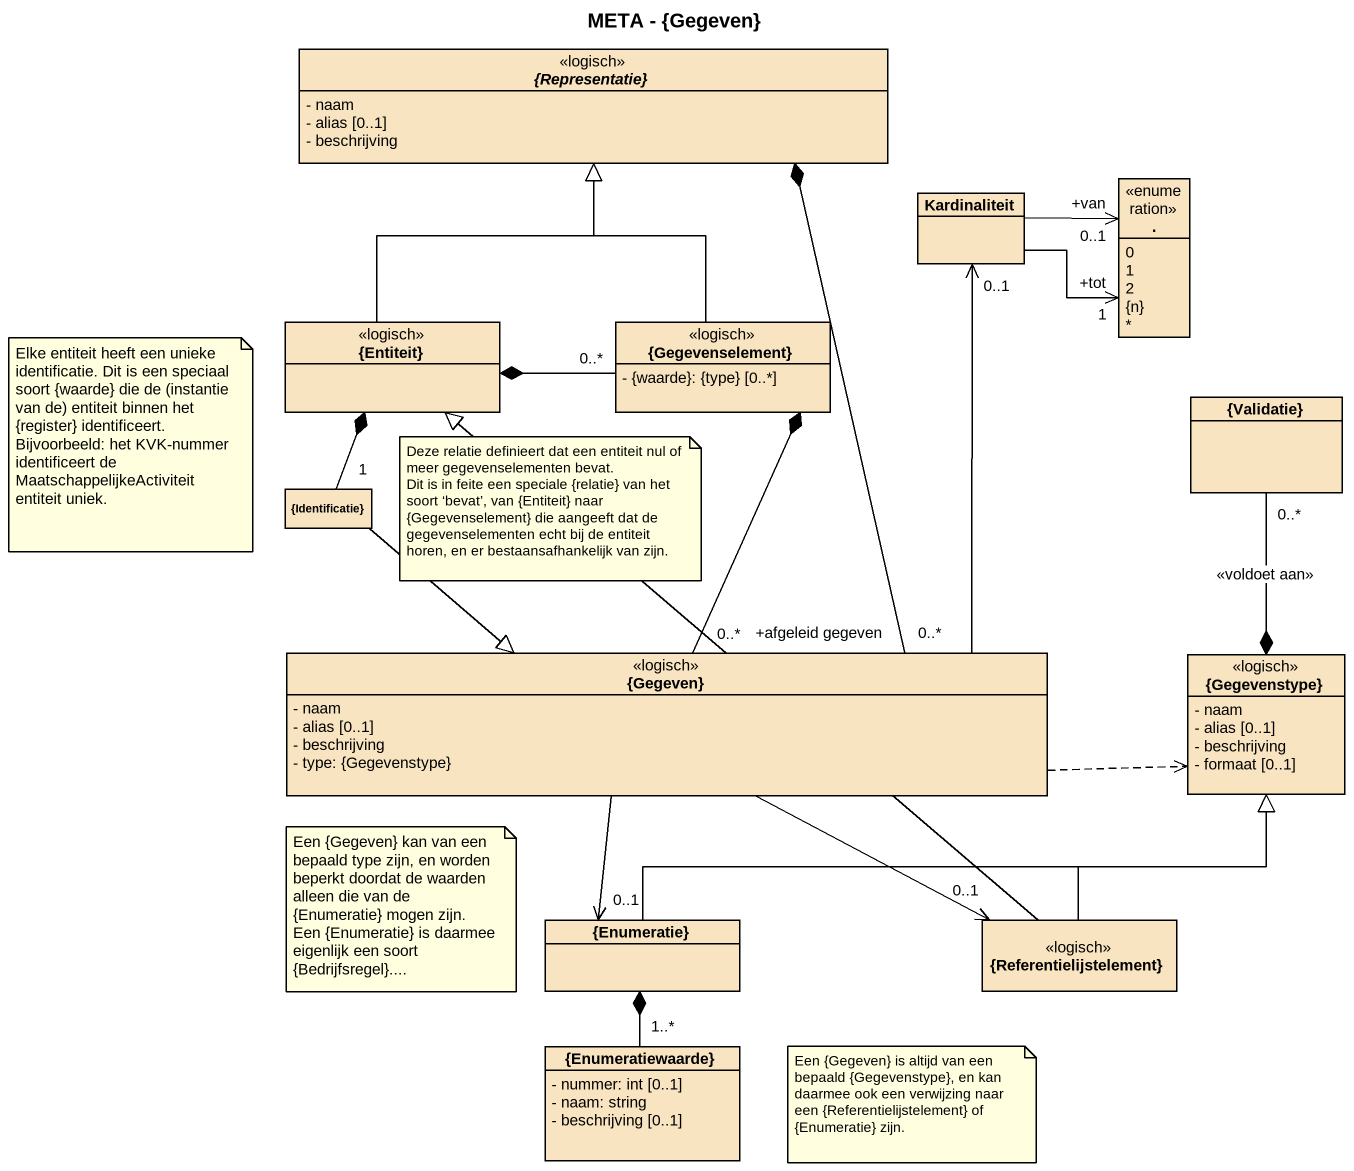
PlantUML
@startuml
title META - {Gegeven}
hide circle
hide empty members
skinparam classAttributeIconSize 0
abstract class "{Representatie}" as Representatie <<logisch>> #F8E4C0 {
  - naam
  - alias [0..1]
  - beschrijving
}
class Kardinaliteit #F8E4C0
enum "." as enum1 #F8E4C0 {
  0
  1
  2
  {n}
  *
}
class "{Entiteit}" as Entiteit <<logisch>> #F8E4C0
class "{Gegevenselement}" as Gegevenselement <<logisch>> #F8E4C0 {
  - {waarde}: {type} [0..*]
}
class "{Validatie}" as Validatie #F8E4C0
class "{Identificatie}" as Identificatie #F8E4C0
class "{Gegeven}" as Gegeven <<logisch>> #F8E4C0 {
  - naam
  - alias [0..1]
  - beschrijving
  - type: {Gegevenstype}
}
class "{Gegevenstype}" as Gegevenstype <<logisch>> #F8E4C0 {
  - naam
  - alias [0..1]
  - beschrijving
  - formaat [0..1]
}
class "{Enumeratie}" as Enumeratie #F8E4C0
class "{Referentielijstelement}" as Referentielijstelement <<logisch>> #F8E4C0
class "{Enumeratiewaarde}" as Enumeratiewaarde #F8E4C0 {
  - nummer: int [0..1]
  - naam: string
  - beschrijving [0..1]
}
Kardinaliteit -right-> "+van\n0..1" enum1
Kardinaliteit -right-> "+tot\n1" enum1
Entiteit -up-|> Representatie
Gegevenselement -up-|> Representatie
Gegevenselement "0..*" -left-* Entiteit
Validatie "0..*" --* Gegevenstype : <<voldoet aan>>
Identificatie "1" -up-* Entiteit
Identificatie --|> Gegeven
Gegeven "+afgeleid gegeven\n0..*" -up-* Representatie
Gegeven -up-> "0..1" Kardinaliteit
Gegeven "0..*" -up-* Gegevenselement
Gegeven .right.> Gegevenstype
Gegeven --> "0..1" Enumeratie
Gegeven -right-> "0..1" Referentielijstelement
Enumeratie -right-|> Gegevenstype
Referentielijstelement -up-|> Entiteit
Referentielijstelement -up-|> Gegevenstype
Enumeratiewaarde "1..*" -up-* Enumeratie
note as N1
  Elke entiteit heeft een unieke identificatie. Dit is een speciaal soort {waarde} die de (instantie van de) entiteit binnen het {register} identificeert.
  Bijvoorbeeld: het KVK-nummer identificeert de MaatschappelijkeActiviteit entiteit uniek.
end note
note as N2
  Deze relatie definieert dat een entiteit nul of meer gegevenselementen bevat.
  Dit is in feite een speciale {relatie} van het soort ‘bevat’, van {Entiteit} naar {Gegevenselement} die aangeeft dat de gegevenselementen echt bij de entiteit horen, en er bestaansafhankelijk van zijn.
end note
note as N3
  Een {Gegeven} kan van een bepaald type zijn, en worden beperkt doordat de waarden alleen die van de {Enumeratie} mogen zijn.
  Een {Enumeratie} is daarmee eigenlijk een soort {Bedrijfsregel}....
end note
note as N4
  Een {Gegeven} is altijd van een bepaald {Gegevenstype}, en kan daarmee ook een verwijzing naar een {Referentielijstelement} of {Enumeratie} zijn.
end note
@enduml
